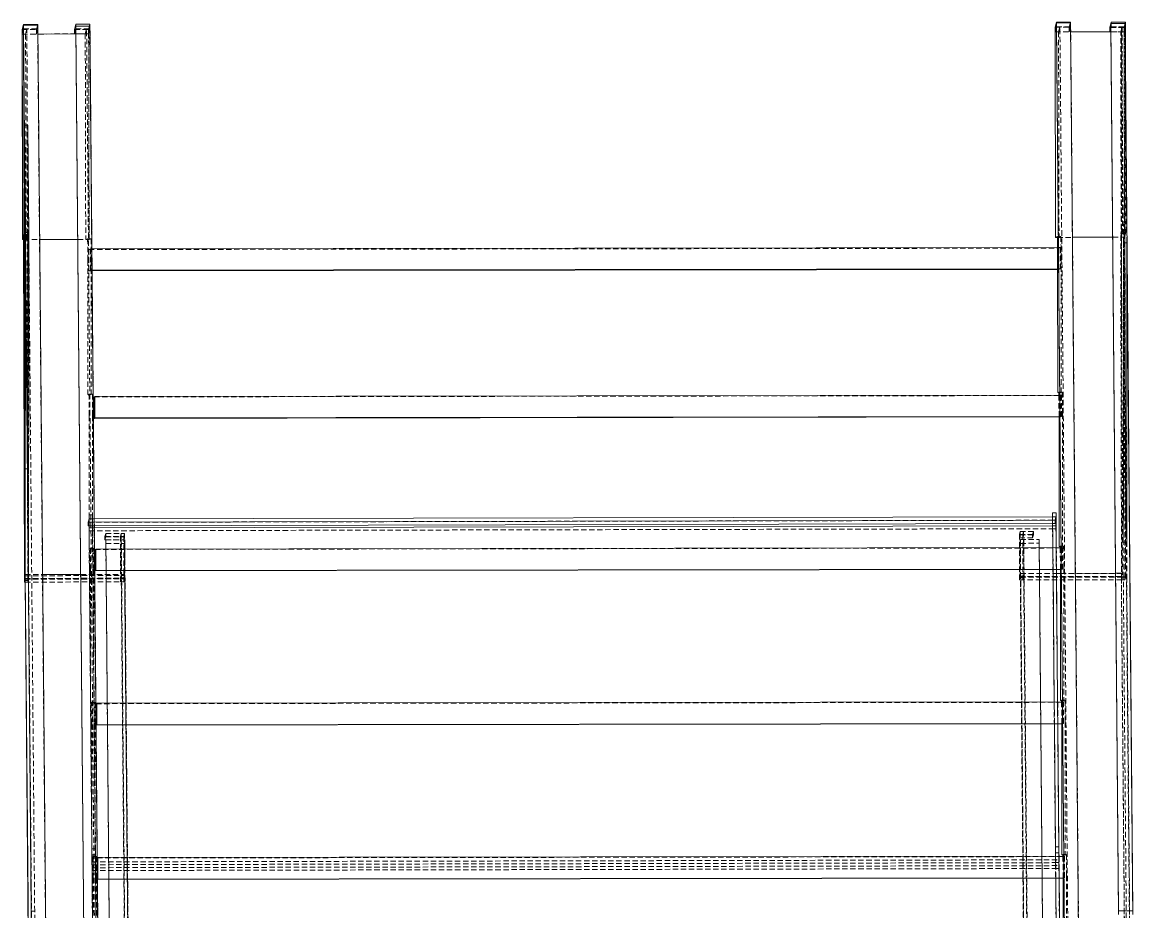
# Model space of a CAD drawing. Header units: inches. Extents: x -301 to 39679, y -468 to 370.
# Drawn here: x 2411.6 to 2463.2, y 328.3 to 369.7 of the extents above; entities that cross this region are included whole.
import ezdxf

# ---------------------------------------------------------------- set-up
doc = ezdxf.new("R2010")
doc.units = ezdxf.units.IN
doc.header["$MEASUREMENT"] = 0
doc.linetypes.add('DASHED2', pattern=[0.375, 0.25, -0.125])

msp = doc.modelspace()

# ---------------------------------------------------------------- linework, layer by layer
at = {"color": 0, "linetype": 'Continuous', "lineweight": 0, "extrusion": (2.44897e-16, 1, 1.2238e-14)}
for p, q in [((2411.58513, 369.32925), (2411.64722, 369.56548)), ((2411.5856, 369.11614), (2411.58513, 369.32925)), ((2411.5856, 369.11614), (2411.64769, 369.35238)), ((2411.64769, 369.35238), (2411.5856, 369.11614)), ((2411.64722, 369.56548), (2412.30471, 369.56689)), ((2411.64722, 369.56548), (2411.64769, 369.35238)), ((2411.64769, 369.35238), (2411.64781, 369.53131)), ((2411.64769, 369.35238), (2411.66871, 359.80505)), ((2412.23747, 302.06961), (2411.64769, 369.35238)), ((2411.64781, 369.53131), (2412.3053, 369.53271)), ((2411.64781, 369.53131), (2412.23759, 302.24855)), ((2412.30479, 369.53271), (2412.30471, 369.56689)), ((2412.89508, 302.24995), (2412.3053, 369.53271)), ((2414.01591, 369.33211), (2414.07802, 369.56839)), ((2414.01638, 369.12155), (2414.01591, 369.33211)), ((2414.07849, 369.35528), (2414.01705, 369.12155)), ((2414.07802, 369.56839), (2414.73551, 369.56979)), ((2414.07802, 369.56839), (2414.07849, 369.35528)), ((2414.07849, 369.35528), (2414.07857, 369.48751)), ((2414.67501, 301.30351), (2414.07849, 369.35528)), ((2414.07857, 369.48751), (2414.73607, 369.48891)), ((2414.07857, 369.48751), (2414.67626, 301.30351)), ((2414.73569, 369.48891), (2414.73551, 369.56979)), ((2415.33398, 301.27903), (2414.73607, 369.48891)), ((2459.60687, 369.42874), (2459.66896, 369.66498)), ((2459.60734, 369.21563), (2459.60687, 369.42874)), ((2459.66943, 369.45187), (2459.60734, 369.21563)), ((2459.60802, 369.21586), (2459.60734, 369.21563)), ((2459.60734, 369.21563), (2459.62776, 359.66603)), ((2459.66943, 369.45574), (2459.60799, 369.22201)), ((2459.60799, 369.22201), (2459.62841, 359.67241)), ((2459.62843, 359.66626), (2459.60802, 369.21586)), ((2459.66896, 369.66498), (2460.32646, 369.66638)), ((2459.66896, 369.66498), (2459.66943, 369.45187)), ((2459.66943, 369.45187), (2459.66955, 369.63081)), ((2459.66944, 369.45574), (2459.66943, 369.45574)), ((2460.26734, 301.24586), (2459.66943, 369.45574)), ((2460.27812, 300.01301), (2459.66943, 369.45187)), ((2459.66955, 369.63081), (2460.32704, 369.63221)), ((2459.66955, 369.63081), (2460.27823, 300.19195)), ((2460.32653, 369.63221), (2460.32646, 369.66638)), ((2460.93413, 300.37563), (2460.32704, 369.63221)), ((2460.33068, 369.2174), (2462.19819, 369.22138)), ((2462.1538, 369.43185), (2462.19653, 369.59442)), ((2462.15426, 369.22129), (2462.1538, 369.43185)), ((2462.19679, 369.38052), (2462.15494, 369.22129)), ((2462.19642, 369.42273), (2462.19654, 369.60167)), ((2462.55789, 328.1861), (2462.19642, 369.42273)), ((2462.19654, 369.60167), (2462.85403, 369.60307)), ((2462.19654, 369.60167), (2462.55801, 328.36504)), ((2462.19844, 369.60167), (2462.21417, 369.66153)), ((2462.21417, 369.66153), (2462.87166, 369.66293)), ((2462.21417, 369.66153), (2462.2143, 369.60171)), ((2463.2155, 328.36644), (2462.85403, 369.60307)), ((2462.85537, 369.44979), (2462.87213, 369.44983)), ((2462.85537, 369.44979), (2462.87213, 369.44983)), ((2462.87213, 369.44983), (2462.87166, 369.66293)), ((2462.87775, 366.89669), (2462.87213, 369.44983)), ((2411.58627, 369.11637), (2411.5856, 369.11614)), ((2411.60661, 359.56882), (2411.5856, 369.11614)), ((2411.5856, 369.11614), (2411.60601, 359.56654)), ((2411.60669, 359.56677), (2411.58627, 369.11637)), ((2412.30893, 369.11791), (2414.08054, 369.12169)), ((2411.67822, 348.91028), (2411.68855, 364.88365)), ((2411.68855, 364.88365), (2411.84604, 364.88399)), ((2411.68855, 364.88365), (2411.7335, 359.75538)), ((2411.891, 359.75571), (2411.84604, 364.88399)), ((2411.65135, 359.73901), (2411.69131, 359.89104)), ((2411.69131, 359.89104), (2411.72674, 343.79557)), ((2411.60601, 359.56654), (2411.60669, 359.56677)), ((2411.60601, 359.56654), (2411.65173, 359.56663)), ((2411.66871, 359.80505), (2411.60661, 359.56882)), ((2411.60669, 359.56677), (2411.65173, 359.56686)), ((2411.68678, 343.64354), (2411.65135, 359.73901)), ((2411.7335, 359.75538), (2411.72317, 343.782)), ((2411.72377, 343.71409), (2411.73398, 359.50853)), ((2411.7335, 359.75538), (2411.891, 359.75571)), ((2411.73398, 359.50853), (2412.00718, 328.34112)), ((2412.39264, 359.56844), (2414.16424, 359.57222)), ((2412.39264, 359.56821), (2414.16425, 359.57199)), ((2459.62776, 359.66603), (2459.62843, 359.66626)), ((2459.62776, 359.66603), (2459.71777, 359.66622)), ((2459.62841, 359.67241), (2459.71662, 359.70233)), ((2459.62843, 359.66626), (2459.71777, 359.66645)), ((2460.41439, 359.66793), (2462.28189, 359.67192)), ((2460.41439, 359.66771), (2462.2819, 359.67169)), ((2459.7211, 359.19966), (2414.82683, 359.13443)), ((2459.72249, 358.69437), (2459.73166, 352.46196)), ((2414.83557, 358.13748), (2459.72321, 358.20271)), ((2459.72326, 358.16866), (2414.83587, 358.10344)), ((2414.96568, 352.26807), (2414.92612, 352.25034)), ((2414.92757, 351.25338), (2414.92612, 352.25034)), ((2459.7841, 352.33319), (2414.96568, 352.26807)), ((2414.96568, 352.26807), (2414.96714, 351.27112)), ((2459.73166, 352.46196), (2459.77945, 352.47816)), ((2459.78021, 352.46206), (2459.73166, 352.46196)), ((2459.78554, 351.31857), (2414.92757, 351.25338)), ((2414.96714, 351.27112), (2414.92757, 351.25338)), ((2414.96714, 351.27112), (2459.78623, 351.33624)), ((2459.78551, 351.336), (2459.79441, 345.29191)), ((2411.72317, 343.782), (2411.67822, 348.91028)), ((2414.93685, 346.58382), (2459.48838, 346.6788)), ((2414.93823, 346.42634), (2459.48827, 346.52132)), ((2459.4881, 346.2568), (2459.48849, 346.85916)), ((2459.48849, 346.85916), (2459.64599, 346.8595)), ((2459.48849, 346.85916), (2459.50263, 345.2463)), ((2459.66013, 345.24653), (2459.64599, 346.8595)), ((2414.93964, 346.26551), (2459.48817, 346.36048)), ((2414.94055, 346.16183), (2459.4881, 346.2568)), ((2415.01181, 345.18165), (2414.97225, 345.16392)), ((2414.9737, 344.16697), (2414.97225, 345.16392)), ((2459.84662, 345.2468), (2415.01181, 345.18165)), ((2415.01181, 345.18165), (2415.01327, 344.1847)), ((2459.79441, 345.29191), (2459.84236, 345.30817)), ((2459.84312, 345.29202), (2459.79441, 345.29191)), ((2411.68643, 343.80102), (2411.72253, 343.93836)), ((2411.72253, 343.93836), (2411.72288, 343.78088)), ((2411.7229, 343.81312), (2411.72301, 343.99206)), ((2411.72301, 343.99206), (2412.09724, 301.29976)), ((2412.52916, 343.99378), (2414.30077, 343.99755)), ((2459.84832, 344.23217), (2414.9737, 344.16697)), ((2415.01327, 344.1847), (2414.9737, 344.16697)), ((2415.01327, 344.1847), (2459.84875, 344.24985)), ((2459.51152, 344.23168), (2459.5655, 338.07431)), ((2459.723, 338.07454), (2459.66902, 344.23191)), ((2459.67064, 344.04738), (2459.8486, 344.04776)), ((2459.8483, 344.2497), (2459.8573, 338.13276)), ((2460.55129, 344.04926), (2462.4188, 344.05324)), ((2411.68678, 343.64354), (2411.68643, 343.80102)), ((2411.72674, 343.79557), (2411.68678, 343.64354)), ((2411.72288, 343.78088), (2411.68678, 343.64354)), ((2411.68678, 343.64354), (2411.72438, 343.64362)), ((2411.68678, 343.64354), (2411.72438, 343.64362)), ((2411.72288, 343.78088), (2411.72318, 343.78088)), ((2412.09556, 301.29976), (2411.7229, 343.81312)), ((2411.99697, 312.54668), (2411.72377, 343.71409)), ((2415.05802, 338.00963), (2415.01846, 337.9919)), ((2415.01972, 337.12989), (2415.01846, 337.9919)), ((2459.90927, 338.07481), (2415.05802, 338.00963)), ((2415.05802, 338.00963), (2415.05948, 337.01268)), ((2459.8573, 338.13276), (2459.90483, 338.14888)), ((2459.90559, 338.13286), (2459.8573, 338.13276)), ((2459.91082, 337.06018), (2415.0209, 336.99495)), ((2415.05948, 337.01268), (2415.0209, 336.99539)), ((2415.05948, 337.01268), (2459.9114, 337.07785)), ((2459.57439, 337.05969), (2459.62455, 331.3378)), ((2459.78205, 331.33813), (2459.73189, 337.05992)), ((2459.91079, 337.07765), (2459.91978, 330.97065)), ((2459.62455, 331.3378), (2459.62427, 330.9018)), ((2459.62455, 331.3378), (2459.78205, 331.33813)), ((2459.62682, 330.9018), (2459.62693, 331.06615)), ((2459.62693, 331.06615), (2459.78443, 331.06648)), ((2459.62693, 331.06615), (2459.62837, 330.9018)), ((2459.78187, 331.06648), (2459.78205, 331.33813)), ((2459.78587, 330.90203), (2459.78443, 331.06648)), ((2459.91978, 330.97065), (2459.96717, 330.98672)), ((2459.96793, 330.97075), (2459.91978, 330.97065)), ((2415.10424, 330.83711), (2415.07499, 330.824)), ((2459.97192, 330.9023), (2415.10424, 330.83711)), ((2415.10424, 330.83711), (2415.10569, 329.84015)), ((2415.10569, 329.84015), (2415.0837, 329.8303)), ((2459.97318, 329.88767), (2415.08377, 329.82245)), ((2415.10569, 329.84015), (2459.97405, 329.90535)), ((2459.63726, 329.88719), (2459.69014, 323.85468)), ((2459.84764, 323.85491), (2459.79476, 329.88741)), ((2459.97315, 329.90505), (2459.98221, 323.96391)), ((2412.00718, 328.34112), (2411.99697, 312.54668)), ((2462.55801, 328.36504), (2462.55789, 328.1861)), ((2462.55801, 328.36504), (2463.2155, 328.36644)), ((2463.21545, 328.29852), (2463.2155, 328.36644))]:
    msp.add_line(p, q, dxfattribs=at)
at = {"color": 253, "linetype": 'DASHED2', "lineweight": 0, "extrusion": (2.44897e-16, 1, 1.2238e-14)}
for p, q in [((2411.58513, 369.32925), (2412.24262, 369.33065)), ((2411.64769, 369.35238), (2412.30518, 369.35378)), ((2411.64769, 369.35238), (2412.30518, 369.35378)), ((2411.64769, 369.35238), (2411.80519, 369.35271)), ((2411.80519, 369.35271), (2411.7431, 369.11648)), ((2411.8262, 359.80539), (2411.80519, 369.35271)), ((2412.30471, 369.56689), (2412.24262, 369.33065)), ((2412.24262, 369.33065), (2412.24309, 369.11754)), ((2412.24309, 369.11754), (2412.30518, 369.35378)), ((2412.30518, 369.35378), (2412.30479, 369.53271)), ((2412.3053, 369.53271), (2412.30518, 369.35378)), ((2412.30518, 369.35378), (2412.89496, 302.07101)), ((2414.01591, 369.33211), (2414.67341, 369.33351)), ((2414.07849, 369.35528), (2414.73598, 369.35669)), ((2414.07849, 369.35528), (2414.73598, 369.35669)), ((2414.57848, 369.35635), (2414.51705, 369.12262)), ((2414.73598, 369.35669), (2414.57848, 369.35635)), ((2415.17639, 301.14646), (2414.57848, 369.35635)), ((2414.73551, 369.56979), (2414.67341, 369.33351)), ((2414.67341, 369.33351), (2414.67388, 369.1204)), ((2414.67388, 369.1204), (2414.73598, 369.35669)), ((2414.73598, 369.35669), (2414.67455, 369.12295)), ((2414.73598, 369.35669), (2414.73569, 369.48891)), ((2414.73607, 369.48891), (2414.73598, 369.35669)), ((2414.73598, 369.35669), (2415.33389, 301.1468)), ((2415.33389, 301.1468), (2414.73598, 369.35669)), ((2459.60687, 369.42874), (2460.26436, 369.43014)), ((2459.60734, 369.21563), (2462.81176, 369.22246)), ((2459.60734, 369.21563), (2460.26483, 369.21704)), ((2459.76549, 369.22235), (2459.60799, 369.22201)), ((2459.60802, 369.21586), (2460.33068, 369.2174)), ((2459.66943, 369.45187), (2460.32693, 369.45327)), ((2459.66943, 369.45187), (2460.32693, 369.45327)), ((2459.82692, 369.45608), (2459.66944, 369.45574)), ((2459.82692, 369.45608), (2459.76549, 369.22235)), ((2459.76549, 369.22235), (2459.78591, 359.67274)), ((2460.42483, 301.24619), (2459.82692, 369.45608)), ((2460.32646, 369.66638), (2460.26436, 369.43014)), ((2460.26436, 369.43014), (2460.26483, 369.21704)), ((2460.26483, 369.21704), (2460.32693, 369.45327)), ((2460.32693, 369.45327), (2460.32653, 369.63221)), ((2460.32704, 369.63221), (2460.32693, 369.45327)), ((2460.32693, 369.45327), (2460.93561, 300.01442)), ((2462.1538, 369.43185), (2462.81129, 369.43325)), ((2462.15427, 369.21874), (2462.15426, 369.22129)), ((2462.15494, 369.22129), (2462.15427, 369.21874)), ((2462.15427, 369.21874), (2462.81176, 369.22014)), ((2462.19642, 369.42273), (2462.85391, 369.42414)), ((2462.19653, 369.59442), (2462.19844, 369.60167)), ((2462.21464, 369.44842), (2462.19679, 369.38052)), ((2462.19819, 369.22138), (2462.81243, 369.22269)), ((2462.2143, 369.60171), (2462.21464, 369.44842)), ((2462.21464, 369.44842), (2462.85537, 369.44979)), ((2462.65426, 369.21981), (2462.71463, 369.44949)), ((2462.65426, 369.21981), (2462.81176, 369.22014)), ((2462.67528, 359.67248), (2462.65426, 369.21981)), ((2462.68742, 355.50951), (2462.69641, 369.4238)), ((2462.69641, 369.4238), (2462.85391, 369.42414)), ((2462.69641, 369.4238), (2462.78422, 359.40672)), ((2462.71463, 369.44949), (2462.85537, 369.44979)), ((2462.71463, 369.44949), (2462.73565, 359.90217)), ((2462.87166, 369.66293), (2462.81129, 369.43325)), ((2462.81129, 369.43325), (2462.81176, 369.22014)), ((2462.87213, 369.44983), (2462.81176, 369.22014)), ((2462.81176, 369.22014), (2462.87213, 369.44983)), ((2462.81176, 369.22246), (2462.81243, 369.22269)), ((2462.83217, 359.67286), (2462.81176, 369.22246)), ((2462.81176, 369.22014), (2462.83278, 359.67282)), ((2462.81243, 369.22269), (2462.83285, 359.67309)), ((2462.85391, 369.42414), (2462.84492, 355.50985)), ((2462.85403, 369.60307), (2462.85391, 369.42414)), ((2462.85391, 369.42414), (2463.21538, 328.1875)), ((2462.94172, 359.40705), (2462.85391, 369.42414)), ((2411.5856, 369.11614), (2414.67387, 369.12272)), ((2411.5856, 369.11614), (2412.24309, 369.11754)), ((2411.5856, 369.11614), (2411.7431, 369.11648)), ((2411.58627, 369.11637), (2412.30893, 369.11791)), ((2411.7431, 369.11648), (2411.76411, 359.56915)), ((2414.01638, 369.119), (2414.01638, 369.12155)), ((2414.01705, 369.12155), (2414.01638, 369.119)), ((2414.01638, 369.119), (2414.67388, 369.1204)), ((2414.08054, 369.12169), (2414.67455, 369.12295)), ((2414.67455, 369.12295), (2414.51705, 369.12262)), ((2414.51705, 369.12262), (2414.53747, 359.57301)), ((2414.67387, 369.12272), (2414.67455, 369.12295)), ((2414.69429, 359.57312), (2414.67387, 369.12272)), ((2414.67455, 369.12295), (2414.69496, 359.57335)), ((2414.67455, 369.12295), (2414.69496, 359.57335)), ((2462.89315, 359.9025), (2462.87775, 366.89669)), ((2411.84604, 364.88399), (2411.83572, 348.91061)), ((2411.69131, 359.89104), (2411.84881, 359.89138)), ((2411.84881, 359.89138), (2411.80885, 359.73935)), ((2411.88424, 343.79591), (2411.84881, 359.89138)), ((2462.65554, 359.84439), (2462.69204, 359.98324)), ((2462.73565, 359.90217), (2462.67528, 359.67248)), ((2462.69204, 359.98324), (2462.84954, 359.98358)), ((2462.69204, 359.98324), (2462.72746, 343.89112)), ((2462.73565, 359.90217), (2462.89315, 359.9025)), ((2462.84954, 359.98358), (2462.81304, 359.84473)), ((2462.83278, 359.67282), (2462.89315, 359.9025)), ((2462.88496, 343.89146), (2462.84954, 359.98358)), ((2411.60661, 359.56882), (2411.76411, 359.56915)), ((2411.65135, 359.73901), (2411.80885, 359.73935)), ((2411.65173, 359.56686), (2412.39264, 359.56844)), ((2411.65173, 359.56663), (2412.39264, 359.56821)), ((2411.66871, 359.80505), (2411.8262, 359.80539)), ((2411.73398, 359.50853), (2411.89148, 359.50886)), ((2411.76411, 359.56915), (2411.8262, 359.80539)), ((2411.80885, 359.73935), (2411.84428, 343.64388)), ((2411.88067, 343.78234), (2411.891, 359.75571)), ((2411.89148, 359.50886), (2411.88127, 343.71442)), ((2412.16468, 328.34146), (2411.89148, 359.50886)), ((2414.16424, 359.57222), (2414.69496, 359.57335)), ((2414.16425, 359.57199), (2414.69429, 359.57312)), ((2414.53747, 359.57301), (2414.62568, 359.60293)), ((2414.69496, 359.57335), (2414.53747, 359.57301)), ((2414.78318, 359.60327), (2414.62568, 359.60293)), ((2414.69496, 359.57335), (2414.69429, 359.57312)), ((2414.69496, 359.57335), (2414.78318, 359.60327)), ((2459.78591, 359.67274), (2459.62841, 359.67241)), ((2459.87413, 359.70266), (2459.71663, 359.70233)), ((2459.71777, 359.66645), (2460.41439, 359.66793)), ((2459.71777, 359.66622), (2460.41439, 359.66771)), ((2459.78591, 359.67274), (2459.87412, 359.70266)), ((2462.28189, 359.67192), (2462.83285, 359.67309)), ((2462.2819, 359.67169), (2462.83217, 359.67286)), ((2462.65554, 359.84439), (2462.81304, 359.84473)), ((2462.69097, 343.75228), (2462.65554, 359.84439)), ((2462.67528, 359.67248), (2462.83278, 359.67282)), ((2462.77418, 343.87507), (2462.78422, 359.40672)), ((2462.78422, 359.40672), (2462.77523, 345.49243)), ((2462.78422, 359.40672), (2462.94172, 359.40705)), ((2462.78422, 359.40672), (2462.94172, 359.40705)), ((2462.78422, 359.40672), (2463.05788, 328.18717)), ((2462.81304, 359.84473), (2462.84847, 343.75261)), ((2462.83285, 359.67309), (2462.83217, 359.67286)), ((2462.94172, 359.40705), (2462.93168, 343.8754)), ((2462.93272, 345.49277), (2462.94172, 359.40705)), ((2463.21538, 328.1875), (2462.94172, 359.40705)), ((2414.68795, 359.10018), (2459.77298, 359.16569)), ((2414.76416, 359.13434), (2414.68795, 359.10018)), ((2414.6894, 358.10323), (2414.68795, 359.10018)), ((2414.82683, 359.13443), (2414.76416, 359.13434)), ((2414.76416, 359.13434), (2414.76562, 358.13738)), ((2459.84919, 359.19985), (2459.7211, 359.19966)), ((2459.84919, 359.19985), (2459.77298, 359.16569)), ((2459.77298, 359.16569), (2459.77443, 358.16874)), ((2459.85065, 358.20289), (2459.84919, 359.19985)), ((2414.63155, 358.59498), (2414.64072, 352.36256)), ((2414.78904, 358.59532), (2414.79822, 352.3629)), ((2459.87999, 358.69471), (2459.88916, 352.46229)), ((2414.76562, 358.13738), (2414.6894, 358.10323)), ((2414.83587, 358.10344), (2414.6894, 358.10323)), ((2414.76562, 358.13738), (2414.83557, 358.13748)), ((2459.72321, 358.20271), (2459.85065, 358.20289)), ((2459.77443, 358.16874), (2459.72326, 358.16866)), ((2459.85065, 358.20289), (2459.77443, 358.16874)), ((2462.68742, 355.50951), (2462.84492, 355.50985)), ((2462.77523, 345.49243), (2462.68742, 355.50951)), ((2462.84492, 355.50985), (2462.93272, 345.49277)), ((2414.64072, 352.36256), (2414.68851, 352.37877)), ((2414.79822, 352.3629), (2414.64072, 352.36256)), ((2414.84601, 352.37911), (2414.68851, 352.37877)), ((2414.79822, 352.3629), (2414.846, 352.3791)), ((2414.92612, 352.25034), (2459.85634, 352.31562)), ((2459.93695, 352.4785), (2459.77945, 352.47816)), ((2459.88916, 352.46229), (2459.78021, 352.46206)), ((2459.89591, 352.33335), (2459.7841, 352.33319)), ((2459.89591, 352.33335), (2459.85634, 352.31562)), ((2459.85634, 352.31562), (2459.85779, 351.31867)), ((2459.88916, 352.46229), (2459.93695, 352.4785)), ((2459.89736, 351.3364), (2459.89591, 352.33335)), ((2414.69437, 351.37082), (2414.70347, 345.19252)), ((2414.85187, 351.37115), (2414.86096, 345.19285)), ((2459.78532, 351.47021), (2459.78551, 351.336)), ((2459.85779, 351.31867), (2459.78554, 351.31857)), ((2459.78623, 351.33624), (2459.89736, 351.3364)), ((2459.89736, 351.3364), (2459.85779, 351.31867)), ((2459.94281, 351.47055), (2459.95191, 345.29225)), ((2411.67822, 348.91028), (2411.83572, 348.91061)), ((2411.83572, 348.91061), (2411.88067, 343.78234)), ((2414.64818, 346.42236), (2414.69048, 346.58329)), ((2414.64818, 346.42236), (2459.60203, 346.5182)), ((2414.69048, 346.58329), (2414.93685, 346.58382)), ((2414.69048, 346.58329), (2414.69082, 346.42582)), ((2414.69166, 346.02907), (2414.69214, 346.76366)), ((2414.69214, 346.76366), (2414.84963, 346.764)), ((2414.69214, 346.76366), (2414.82819, 331.2423)), ((2414.84963, 346.764), (2414.84916, 346.02941)), ((2414.98569, 331.24263), (2414.84963, 346.764)), ((2459.48827, 346.52132), (2459.64468, 346.52165)), ((2459.48838, 346.6788), (2459.64433, 346.67913)), ((2459.64433, 346.67913), (2459.60203, 346.5182)), ((2459.60203, 346.5182), (2459.60238, 346.36072)), ((2459.60238, 346.36072), (2459.64468, 346.52165)), ((2459.64468, 346.52165), (2459.64433, 346.67913)), ((2459.64599, 346.8595), (2459.64552, 346.1249)), ((2414.64852, 346.26489), (2414.64818, 346.42236)), ((2414.69082, 346.42582), (2414.64852, 346.26489)), ((2414.64852, 346.26489), (2414.93964, 346.26551)), ((2414.69082, 346.42582), (2414.93823, 346.42634)), ((2414.69166, 346.02907), (2414.69175, 346.1613)), ((2414.69166, 346.02907), (2459.64552, 346.1249)), ((2414.69166, 346.02907), (2414.84916, 346.02941)), ((2414.82772, 330.50771), (2414.69166, 346.02907)), ((2414.82772, 330.50771), (2414.69166, 346.02907)), ((2414.69175, 346.1613), (2414.94055, 346.16183)), ((2414.69175, 346.1613), (2414.8278, 330.63993)), ((2414.84916, 346.02941), (2414.98522, 330.50804)), ((2457.94596, 345.85719), (2457.98257, 345.99646)), ((2457.94596, 345.85719), (2457.98257, 345.99646)), ((2457.98257, 345.99646), (2458.5948, 345.99777)), ((2457.98257, 345.99646), (2458.14007, 345.9968)), ((2457.98257, 345.99646), (2457.98723, 343.88145)), ((2457.98257, 345.99646), (2457.98292, 345.83899)), ((2458.14007, 345.9968), (2458.10346, 345.85752)), ((2458.14472, 343.88178), (2458.14007, 345.9968)), ((2458.5948, 345.99777), (2458.55819, 345.85849)), ((2458.59515, 345.84029), (2458.5948, 345.99777)), ((2459.48802, 346.12457), (2459.4881, 346.2568)), ((2459.48802, 346.12457), (2459.64552, 346.1249)), ((2459.62407, 330.6032), (2459.48802, 346.12457)), ((2459.4881, 346.2568), (2459.6456, 346.25713)), ((2459.48817, 346.36048), (2459.60238, 346.36072)), ((2459.6456, 346.25713), (2459.64552, 346.1249)), ((2459.64552, 346.1249), (2459.78157, 330.60354)), ((2459.64552, 346.1249), (2459.78157, 330.60354)), ((2459.78166, 330.73577), (2459.6456, 346.25713)), ((2415.43208, 345.76656), (2415.46818, 345.90389)), ((2415.43208, 345.76656), (2416.30707, 345.76842)), ((2415.43243, 345.60908), (2415.43208, 345.76656)), ((2415.46853, 345.74642), (2415.43243, 345.60908)), ((2415.43243, 345.60908), (2416.30742, 345.61094)), ((2415.46818, 345.90389), (2416.34317, 345.90576)), ((2415.46818, 345.90389), (2415.46853, 345.74642)), ((2415.46853, 345.74642), (2416.34352, 345.74828)), ((2415.47377, 345.43204), (2415.47388, 345.61097)), ((2415.47377, 345.43204), (2416.34876, 345.4339)), ((2415.74182, 314.85217), (2415.47377, 345.43204)), ((2415.47388, 345.61097), (2416.34887, 345.61284)), ((2415.47388, 345.61097), (2415.74351, 314.85217)), ((2416.14957, 345.76809), (2416.18567, 345.90542)), ((2416.14957, 345.76809), (2416.30707, 345.76842)), ((2416.15423, 343.65307), (2416.14957, 345.76809)), ((2416.18567, 345.90542), (2416.34317, 345.90576)), ((2416.18567, 345.90542), (2416.19033, 343.79041)), ((2416.19023, 343.83663), (2416.19137, 345.6125)), ((2416.19137, 345.6125), (2416.34887, 345.61284)), ((2416.19137, 345.6125), (2416.461, 314.8537)), ((2416.34317, 345.90576), (2416.30707, 345.76842)), ((2416.34317, 345.90576), (2416.30707, 345.76842)), ((2416.30707, 345.76842), (2416.31173, 343.6534)), ((2416.30707, 345.76842), (2416.30742, 345.61094)), ((2416.30742, 345.61094), (2416.34352, 345.74828)), ((2416.34783, 343.79074), (2416.34317, 345.90576)), ((2416.34352, 345.74828), (2416.34317, 345.90576)), ((2416.34887, 345.61284), (2416.34772, 343.83697)), ((2416.34887, 345.61284), (2416.34876, 345.4339)), ((2416.34876, 345.4339), (2416.902, 282.3194)), ((2416.6185, 314.85404), (2416.34887, 345.61284)), ((2416.6185, 314.85404), (2416.34887, 345.61284)), ((2457.94596, 345.85719), (2458.55819, 345.85849)), ((2457.94596, 345.85719), (2458.10346, 345.85752)), ((2457.95062, 343.74217), (2457.94596, 345.85719)), ((2457.94631, 345.69971), (2457.94596, 345.85719)), ((2457.98292, 345.83899), (2457.94631, 345.69971)), ((2457.94631, 345.69971), (2458.55854, 345.70101)), ((2457.98292, 345.83899), (2458.59515, 345.84029)), ((2457.9873, 343.84746), (2457.98845, 345.62333)), ((2457.98833, 345.44439), (2457.98845, 345.62333)), ((2457.98833, 345.44439), (2458.86332, 345.44626)), ((2458.2557, 314.9428), (2457.98833, 345.44439)), ((2457.98845, 345.62333), (2458.86344, 345.62519)), ((2457.98845, 345.62333), (2458.14595, 345.62366)), ((2457.98845, 345.62333), (2458.25739, 314.94281)), ((2457.98845, 345.62333), (2458.25739, 314.94281)), ((2458.10346, 345.85752), (2458.10812, 343.74251)), ((2458.14595, 345.62366), (2458.1448, 343.84779)), ((2458.41488, 314.94314), (2458.14595, 345.62366)), ((2458.55819, 345.85849), (2458.55854, 345.70101)), ((2458.55854, 345.70101), (2458.59515, 345.84029)), ((2458.86344, 345.62519), (2458.86332, 345.44626)), ((2458.86332, 345.44626), (2459.13683, 314.24411)), ((2459.13238, 314.94467), (2458.86344, 345.62519)), ((2462.77523, 345.49243), (2462.93272, 345.49277)), ((2414.70347, 345.19252), (2414.75141, 345.20878)), ((2414.86096, 345.19285), (2414.70347, 345.19252)), ((2414.90892, 345.20912), (2414.75142, 345.20878)), ((2414.86096, 345.19285), (2414.90891, 345.20912)), ((2414.97225, 345.16392), (2459.90247, 345.22921)), ((2459.50263, 345.2463), (2459.51152, 344.23168)), ((2459.66902, 344.23191), (2459.66013, 345.24653)), ((2459.99986, 345.30851), (2459.84236, 345.30817)), ((2459.95191, 345.29225), (2459.84312, 345.29202)), ((2459.94203, 345.24694), (2459.84662, 345.2468)), ((2459.94203, 345.24694), (2459.90247, 345.22921)), ((2459.90247, 345.22921), (2459.90392, 344.23225)), ((2459.94349, 344.24999), (2459.94203, 345.24694)), ((2459.95191, 345.29225), (2459.99985, 345.30851)), ((2411.72253, 343.93836), (2416.34748, 343.94822)), ((2411.72301, 343.99206), (2412.52916, 343.99378)), ((2414.30077, 343.99755), (2416.34796, 344.00192)), ((2414.75728, 344.20083), (2414.76636, 338.03336)), ((2414.91478, 344.20116), (2414.92386, 338.0337)), ((2416.34748, 343.94822), (2416.31138, 343.81088)), ((2416.34783, 343.79074), (2416.34748, 343.94822)), ((2416.34796, 344.00192), (2416.34785, 343.82298)), ((2416.90211, 280.78436), (2416.34796, 344.00192)), ((2457.95027, 343.89965), (2457.98688, 344.03893)), ((2457.95027, 343.89965), (2462.84812, 343.91009)), ((2457.95062, 343.74217), (2457.95027, 343.89965)), ((2457.98723, 343.88145), (2457.95062, 343.74217)), ((2457.98723, 343.88145), (2457.95062, 343.74217)), ((2457.98688, 344.03893), (2462.88473, 344.04937)), ((2457.98688, 344.03893), (2457.98723, 343.88145)), ((2457.98715, 343.86485), (2457.98726, 344.04379)), ((2457.98715, 343.86485), (2462.68335, 343.87487)), ((2457.9873, 343.84746), (2457.98715, 343.86485)), ((2457.98723, 343.88145), (2462.88507, 343.89189)), ((2457.98723, 343.88145), (2458.14472, 343.88178)), ((2457.98726, 344.04379), (2459.67064, 344.04738)), ((2457.98726, 344.04379), (2458.24236, 314.94277)), ((2458.10812, 343.74251), (2458.14472, 343.88178)), ((2459.84822, 344.30022), (2459.8483, 344.2497)), ((2459.90392, 344.23225), (2459.84832, 344.23217)), ((2459.8486, 344.04776), (2460.55129, 344.04926)), ((2459.84875, 344.24985), (2459.94349, 344.24999)), ((2459.94349, 344.24999), (2459.90392, 344.23225)), ((2460.00572, 344.30056), (2460.0148, 338.13309)), ((2462.4188, 344.05324), (2462.68347, 344.0538)), ((2462.68347, 344.0538), (2462.68335, 343.87487)), ((2462.68335, 343.87487), (2462.95701, 312.65531)), ((2462.95713, 312.83425), (2462.68347, 344.0538)), ((2462.72746, 343.89112), (2462.69097, 343.75228)), ((2462.72746, 343.89112), (2462.88496, 343.89146)), ((2462.77418, 343.87507), (2462.93168, 343.8754)), ((2463.04784, 312.65551), (2462.77418, 343.87507)), ((2462.88473, 344.04937), (2462.84812, 343.91009)), ((2462.84812, 343.91009), (2462.84847, 343.75261)), ((2462.84847, 343.75261), (2462.88507, 343.89189)), ((2462.84847, 343.75261), (2462.88496, 343.89146)), ((2462.88507, 343.89189), (2462.88473, 344.04937)), ((2462.93168, 343.8754), (2463.20534, 312.65585)), ((2411.68643, 343.80102), (2416.31138, 343.81088)), ((2411.7229, 343.81312), (2416.34785, 343.82298)), ((2411.72317, 343.782), (2411.88067, 343.78234)), ((2411.72318, 343.78088), (2416.34783, 343.79074)), ((2411.72377, 343.71409), (2411.88127, 343.71442)), ((2411.72438, 343.64362), (2416.31173, 343.6534)), ((2411.72438, 343.64362), (2411.84428, 343.64388)), ((2411.72674, 343.79557), (2411.88424, 343.79591)), ((2411.84428, 343.64388), (2411.88424, 343.79591)), ((2411.88127, 343.71442), (2412.15447, 312.54702)), ((2416.19033, 343.79041), (2416.15423, 343.65307)), ((2416.15423, 343.65307), (2416.31173, 343.6534)), ((2416.19023, 343.83663), (2416.34772, 343.83697)), ((2416.74347, 280.72213), (2416.19023, 343.83663)), ((2416.19033, 343.79041), (2416.34783, 343.79074)), ((2416.31138, 343.81088), (2416.31173, 343.6534)), ((2416.31173, 343.6534), (2416.34783, 343.79074)), ((2416.31173, 343.6534), (2416.34783, 343.79074)), ((2416.34772, 343.83697), (2416.90097, 280.72247)), ((2416.34785, 343.82298), (2416.90199, 280.60543)), ((2457.95062, 343.74217), (2462.84847, 343.75261)), ((2457.95062, 343.74217), (2458.10812, 343.74251)), ((2457.9873, 343.84746), (2458.1448, 343.84779)), ((2458.24067, 314.94277), (2457.9873, 343.84746)), ((2458.1448, 343.84779), (2458.41831, 312.64564)), ((2462.69097, 343.75228), (2462.84847, 343.75261)), ((2414.76636, 338.03336), (2414.81389, 338.04948)), ((2414.92386, 338.0337), (2414.76636, 338.03336)), ((2414.97139, 338.04982), (2414.8139, 338.04948)), ((2414.92386, 338.0337), (2414.97139, 338.04982)), ((2415.01846, 337.9919), (2459.94868, 338.05719)), ((2459.5655, 338.07431), (2459.57439, 337.05969)), ((2459.73189, 337.05992), (2459.723, 338.07454)), ((2460.06234, 338.14921), (2459.90484, 338.14888)), ((2460.0148, 338.13309), (2459.90559, 338.13286)), ((2459.98825, 338.07492), (2459.90927, 338.07481)), ((2459.98825, 338.07492), (2459.94868, 338.05719)), ((2459.94868, 338.05719), (2459.95013, 337.06024)), ((2459.9897, 337.07797), (2459.98825, 338.07492)), ((2460.0148, 338.13309), (2460.06233, 338.14921)), ((2414.81976, 337.04153), (2414.82884, 330.87126)), ((2414.97725, 337.04187), (2414.98634, 330.87159)), ((2415.01991, 336.99495), (2415.01972, 337.12989)), ((2415.0209, 336.99539), (2415.01991, 336.99495)), ((2415.0209, 336.99495), (2415.01991, 336.99495)), ((2459.9107, 337.14093), (2459.91079, 337.07765)), ((2459.95013, 337.06024), (2459.91082, 337.06018)), ((2459.9114, 337.07785), (2459.9897, 337.07797)), ((2459.9897, 337.07797), (2459.95013, 337.06024)), ((2460.0682, 337.14126), (2460.07728, 330.97099)), ((2414.82819, 331.2423), (2414.82772, 330.50771)), ((2414.82819, 331.2423), (2414.98569, 331.24263)), ((2414.8301, 330.23606), (2414.83057, 330.97065)), ((2414.83057, 330.97065), (2414.98807, 330.97098)), ((2414.83057, 330.97065), (2414.96544, 315.58511)), ((2414.98522, 330.50804), (2414.98569, 331.24263)), ((2414.98807, 330.97098), (2414.9876, 330.23639)), ((2415.12294, 315.58544), (2414.98807, 330.97098)), ((2459.78157, 330.60354), (2459.78187, 331.06648)), ((2459.78443, 331.06648), (2459.78395, 330.33189)), ((2460.12468, 330.98706), (2459.96718, 330.98673)), ((2460.07728, 330.97099), (2459.96793, 330.97075)), ((2460.07728, 330.97099), (2460.12467, 330.98706)), ((2414.8278, 330.63993), (2414.82772, 330.50771)), ((2414.82772, 330.50771), (2459.78157, 330.60354)), ((2414.82772, 330.50771), (2414.98522, 330.50804)), ((2414.8278, 330.63993), (2459.78166, 330.73577)), ((2414.82884, 330.87126), (2414.87623, 330.88733)), ((2414.98634, 330.87159), (2414.82884, 330.87126)), ((2414.83018, 330.36828), (2459.78404, 330.46412)), ((2415.03373, 330.88767), (2414.87624, 330.88733)), ((2414.98634, 330.87159), (2415.03373, 330.88767)), ((2415.06467, 330.81937), (2459.99489, 330.88466)), ((2415.07499, 330.824), (2415.06467, 330.81937)), ((2415.06612, 329.82242), (2415.06467, 330.81937)), ((2459.62427, 330.9018), (2459.62407, 330.6032)), ((2459.62407, 330.6032), (2459.78157, 330.60354)), ((2459.62645, 330.33155), (2459.62682, 330.9018)), ((2459.62837, 330.9018), (2459.63726, 329.88719)), ((2459.78157, 330.60354), (2459.78166, 330.73577)), ((2459.78404, 330.46412), (2459.78395, 330.33189)), ((2459.9189, 315.07858), (2459.78404, 330.46412)), ((2459.79476, 329.88741), (2459.78587, 330.90203)), ((2460.03446, 330.90239), (2459.97192, 330.9023)), ((2460.03446, 330.90239), (2459.99489, 330.88466)), ((2459.99489, 330.88466), (2459.99635, 329.88771)), ((2460.03591, 329.90544), (2460.03446, 330.90239)), ((2414.8301, 330.23606), (2414.83018, 330.36828)), ((2414.8301, 330.23606), (2459.78395, 330.33189)), ((2414.8301, 330.23606), (2414.9876, 330.23639)), ((2414.96496, 314.85051), (2414.8301, 330.23606)), ((2414.96496, 314.85051), (2414.8301, 330.23606)), ((2414.83018, 330.36828), (2414.96505, 314.98274)), ((2414.9876, 330.23639), (2415.12246, 314.85085)), ((2459.62645, 330.33155), (2459.78395, 330.33189)), ((2459.76132, 314.94601), (2459.62645, 330.33155)), ((2459.78395, 330.33189), (2459.91882, 314.94635)), ((2459.78395, 330.33189), (2459.91882, 314.94635)), ((2459.97302, 329.98918), (2459.97315, 329.90505)), ((2460.13052, 329.98952), (2460.13971, 323.96425)), ((2414.88208, 329.88979), (2414.89127, 323.86451)), ((2415.03958, 329.89012), (2415.04877, 323.86485)), ((2415.0837, 329.8303), (2415.06612, 329.82242)), ((2415.08377, 329.82245), (2415.06612, 329.82242)), ((2459.99635, 329.88771), (2459.97318, 329.88767)), ((2459.97405, 329.90535), (2460.03591, 329.90544)), ((2460.03591, 329.90544), (2459.99635, 329.88771)), ((2412.00718, 328.34112), (2412.16468, 328.34146)), ((2412.15447, 312.54702), (2412.16468, 328.34146))]:
    msp.add_line(p, q, dxfattribs=at)
at = {"color": 253, "linetype": 'DASHED2', "lineweight": 0, "extrusion": (-4.58132e-15, -1.46784e-17, -1)}
for centre in [(2414.62755, 358.72793), (2414.78505, 358.72827), (2459.87599, 358.82766), (2414.81576, 337.17449), (2414.97326, 337.17482), (2460.0642, 337.27422)]:
    msp.add_ellipse(centre, major_axis=(-0.00187, 0.875), ratio=0.00429311, start_param=-0.00144579, end_param=1.72334389, dxfattribs=at)
at = {"color": 0, "linetype": 'Continuous', "lineweight": 0, "extrusion": (-4.58132e-15, -1.46784e-17, -1)}
msp.add_ellipse((2459.71849, 358.82733), major_axis=(-0.00187, 0.875), ratio=0.00429311, start_param=-0.00144579, end_param=1.72334389, dxfattribs=at)
at = {"color": 253, "linetype": 'DASHED2', "lineweight": 0, "extrusion": (-4.58132e-15, -1.457e-17, -1)}
for centre in [(2414.69038, 351.50377), (2414.84787, 351.50411), (2459.93882, 351.6035)]:
    msp.add_ellipse(centre, major_axis=(-0.00187, 0.875), ratio=0.00429311, start_param=-0.00144579, end_param=1.72334389, dxfattribs=at)
at = {"color": 0, "linetype": 'Continuous', "lineweight": 0, "extrusion": (-9.91037e-15, -2.61474e-17, -1)}
msp.add_ellipse((2459.78132, 351.60317), major_axis=(-0.00187, 0.875), ratio=0.00429311, start_param=-0.00144579, end_param=0.58392047, dxfattribs=at)
at = {"color": 253, "linetype": 'DASHED2', "lineweight": 0, "extrusion": (-2.81736e-14, -3.28803e-17, -1)}
msp.add_ellipse((2459.78132, 351.60317), major_axis=(0.00187, -0.875), ratio=0.00429311, start_param=-2.55767219, end_param=-1.41824876, dxfattribs=at)
at = {"color": 253, "linetype": 'DASHED2', "lineweight": 0, "extrusion": (-4.63683e-15, -1.47967e-17, -1)}
for centre in [(2414.75328, 344.33378), (2414.91078, 344.33412), (2460.00173, 344.43351)]:
    msp.add_ellipse(centre, major_axis=(-0.00187, 0.875), ratio=0.00429311, start_param=-0.00144579, end_param=1.72334389, dxfattribs=at)
at = {"color": 0, "linetype": 'Continuous', "lineweight": 0, "extrusion": (-4.63683e-15, -1.47967e-17, -1)}
msp.add_ellipse((2459.84423, 344.43318), major_axis=(-0.00187, 0.875), ratio=0.00429311, start_param=-0.00144579, end_param=0.37679265, dxfattribs=at)
at = {"color": 253, "linetype": 'DASHED2', "lineweight": 0, "extrusion": (-1.21309e-14, 2.35459e-17, -1)}
msp.add_ellipse((2459.84423, 344.43318), major_axis=(-0.00187, 0.875), ratio=0.00429311, start_param=0.37679265, end_param=1.72334389, dxfattribs=at)
at = {"color": 0, "linetype": 'Continuous', "lineweight": 0, "extrusion": (-1.12981e-14, -2.93227e-17, -1)}
msp.add_ellipse((2459.9067, 337.27388), major_axis=(-0.00187, 0.875), ratio=0.00429311, start_param=-0.00144579, end_param=0.41445139, dxfattribs=at)
at = {"color": 253, "linetype": 'DASHED2', "lineweight": 0, "extrusion": (-3.19482e-14, -8.46206e-17, -1)}
msp.add_ellipse((2459.9067, 337.27388), major_axis=(0.00187, -0.875), ratio=0.00429311, start_param=-2.72714126, end_param=-1.41824876, dxfattribs=at)
at = {"color": 0, "linetype": 'Continuous', "lineweight": 0, "extrusion": (-6.13562e-15, -1.77751e-17, -1)}
msp.add_ellipse((2459.96904, 330.11173), major_axis=(-0.00187, 0.875), ratio=0.00429311, start_param=-0.00144579, end_param=0.44291669, dxfattribs=at)
at = {"color": 253, "linetype": 'DASHED2', "lineweight": 0, "extrusion": (-2.18452e-14, -5.15903e-17, -1)}
for centre in [(2460.12654, 330.11206), (2414.8781, 330.01233), (2415.0356, 330.01267)]:
    msp.add_ellipse(centre, major_axis=(-0.00187, 0.875), ratio=0.00429311, start_param=-0.00144579, end_param=1.71132071, dxfattribs=at)
at = {"color": 253, "linetype": 'DASHED2', "lineweight": 0, "extrusion": (-9.24431e-15, 8.01551e-18, -1)}
msp.add_ellipse((2459.96904, 330.11173), major_axis=(0.00187, -0.875), ratio=0.00429311, start_param=-2.69867596, end_param=-1.43027195, dxfattribs=at)

doc.saveas('drawing.dxf')
